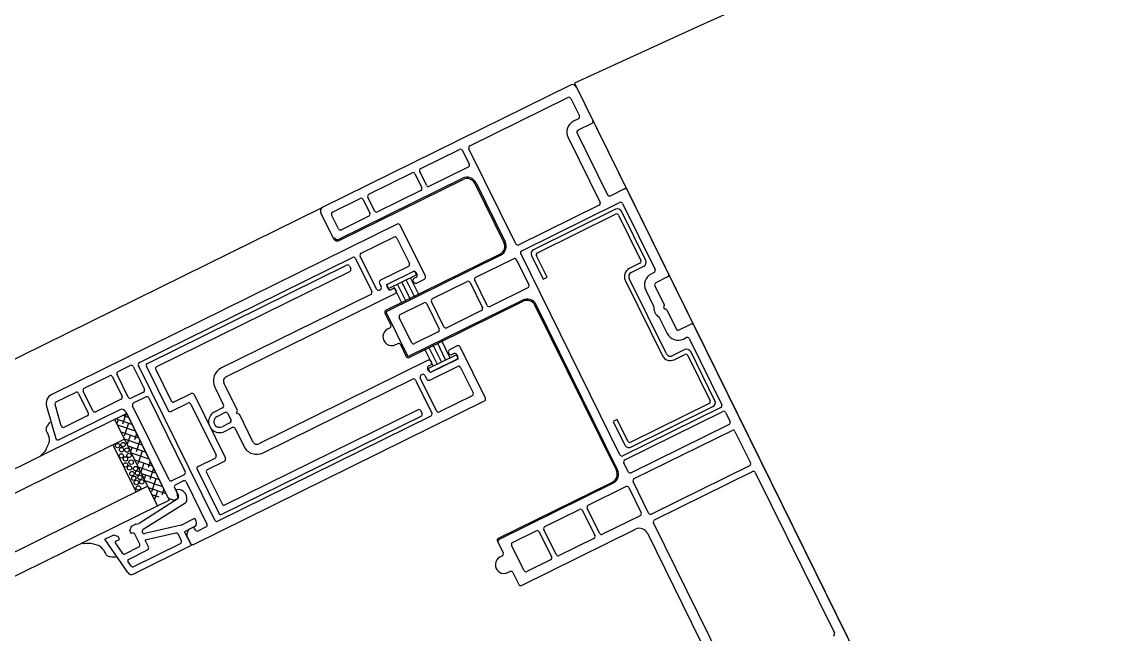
# Model space of a CAD drawing. Header units: millimetres. Extents: x -27104 to 125781, y -3376 to 46996.
# Drawn here: x 55994.857 to 55999.686, y 19020.095 to 19022.831 of the extents above; entities that cross this region are included whole.
import ezdxf

# ---------------------------------------------------------------- set-up
doc = ezdxf.new("R2010")
doc.units = ezdxf.units.MM
doc.header["$LTSCALE"] = 100
doc.header["$MEASUREMENT"] = 0
doc.layers.get('0').update_dxf_attribs({"linetype": 'CONTINUOUS'})
for name, color, linetype in [('ELE9', 9, 'CONTINUOUS'), ('WIN', 4, 'CONTINUOUS'), ('WIN-G', 252, 'CONTINUOUS'), ('WIN2', 5, 'CONTINUOUS')]:
    doc.layers.add(name, color=color, linetype=linetype)

# ---------------------------------------------------------------- blocks, each defined once
blk = doc.blocks.new('A$C37502152')
at = {"ltscale": 1000}
blk.add_wipeout([(1400, 246), (0, 246), (0, 0), (1400, 0)], dxfattribs=at)
at = {"layer": 'WIN', "ltscale": 1000}
blk.add_line((0, 0), (0, 246), dxfattribs=at)
at = {"layer": 'WIN-G'}
for p, q in [((3.3, 79.2), (3.3, 66.7)), ((25.2, 80.2), (4.3, 80.2)), ((4.8, 79.2), (24.7, 79.2)), ((26.2, 73.2), (26.2, 79.2)), ((4.3, 67.2), (4.3, 78.7)), ((25.2, 78.7), (25.2, 73.2)), ((25.2, 73.2), (26.2, 73.2)), ((7.5, 66.7), (4.8, 66.7)), ((4.3, 65.7), (7.5, 65.7)), ((8.5, 64.7), (8.5, 45.5)), ((9.5, 45.5), (9.5, 64.7)), ((64.5, 52.2), (64.5, 51.6)), ((115.7, 52.7), (65, 52.7)), ((116.2, 41), (116.2, 52.2)), ((114.1, 51.1), (65, 51.1)), ((114.6, 42.6), (114.6, 50.6)), ((141.59, 50.81), (142.39, 50.41)), ((142.39, 50.41), (142.42, 50.4)), ((142.42, 50.4), (142.8, 50.18)), ((142.8, 50.18), (142.97, 50.05)), ((142.97, 50.05), (143.13, 49.9)), ((143.13, 49.9), (143.31, 49.66)), ((143.31, 49.66), (143.38, 49.53)), ((143.38, 49.53), (143.42, 49.39)), ((143.42, 49.39), (143.44, 49.24)), ((143.44, 49.08), (143.42, 48.77)), ((143.42, 48.77), (143.42, 48.5)), ((143.42, 48.5), (143.45, 48.24)), ((143.44, 49.24), (143.44, 49.08)), ((143.45, 48.24), (143.55, 47.72)), ((143.55, 47.72), (143.69, 47.24)), ((143.69, 47.24), (143.8, 47.01)), ((143.8, 47.01), (143.92, 46.8)), ((7.5, 44.5), (4.3, 44.5)), ((128, 44.5), (125, 44.5)), ((125, 22.5), (125, 44.5)), ((127.38, 44.5), (717.15, 44.5)), ((128, 44.5), (128, 22.5)), ((143.92, 46.8), (144.09, 46.6)), ((144.09, 46.6), (144.29, 46.42)), ((144.29, 46.42), (144.72, 46.09)), ((144.72, 46.09), (145.21, 45.67)), ((145.21, 45.67), (145.46, 45.47)), ((145.46, 45.47), (145.72, 45.29)), ((145.72, 45.29), (146.01, 45.14)), ((146.01, 45.14), (146.31, 45.01)), ((146.31, 45.01), (146.93, 44.79)), ((146.93, 44.79), (147.27, 44.5)), ((3.3, 43.5), (3.3, 31)), ((4.3, 31.5), (4.3, 43)), ((4.8, 43.5), (7.5, 43.5)), ((114.1, 42.1), (109.8, 42.1)), ((125, 42.9), (128, 39.9)), ((125, 41.73), (126.03, 42.76)), ((126.47, 41.43), (127.94, 42.9)), ((126.77, 42.9), (128, 41.67)), ((109.3, 25.4), (109.3, 41.6)), ((110.9, 27), (110.9, 40)), ((115.7, 40.5), (111.4, 40.5)), ((125, 41.13), (128, 38.13)), ((125, 39.96), (125.14, 40.11)), ((125.59, 38.78), (127.8, 40.99)), ((128, 39.5), (717.15, 39.5)), ((131, 27.5), (131, 39.5)), ((125, 39.36), (128, 36.36)), ((125, 36.43), (126.91, 38.34)), ((125, 37.6), (128, 34.6)), ((127.35, 37.01), (128, 37.66)), ((26.2, 37), (25.2, 37)), ((25.2, 37), (25.2, 31.5)), ((26.2, 31), (26.2, 37)), ((125, 35.83), (128, 32.83)), ((125, 34.66), (126.03, 35.69)), ((126.47, 34.36), (128, 35.89)), ((125, 34.06), (128, 31.06)), ((125, 32.89), (125.14, 33.03)), ((125, 32.29), (128, 29.29)), ((125.59, 31.71), (127.8, 33.92)), ((4.3, 30), (25.2, 30)), ((24.7, 31), (4.8, 31)), ((125, 29.36), (126.91, 31.27)), ((125, 30.52), (128, 27.52)), ((127.35, 29.94), (128, 30.59)), ((125, 28.76), (128, 25.76)), ((125, 27.59), (126.03, 28.61)), ((126.47, 27.29), (128, 28.82)), ((128, 27.5), (717.15, 27.5)), ((114.1, 24.9), (109.8, 24.9)), ((115.7, 26.5), (111.4, 26.5)), ((116.2, 14.8), (116.2, 26)), ((125, 26.99), (128, 23.99)), ((125, 25.82), (125.14, 25.96)), ((125, 25.22), (127.72, 22.5)), ((125.59, 24.64), (127.8, 26.85)), ((114.6, 16.4), (114.6, 24.4)), ((125, 23.45), (125.95, 22.5)), ((125, 22.5), (128, 22.5)), ((125.22, 22.5), (126.91, 24.2)), ((127.35, 22.87), (128, 23.52)), ((127.38, 22.5), (717.15, 22.5)), ((146.06, 22.16), (146.68, 22.38)), ((146.68, 22.38), (147.02, 22.5)), ((143.3, 19.45), (143.44, 19.93)), ((143.44, 19.93), (143.55, 20.16)), ((143.55, 20.16), (143.67, 20.37)), ((143.67, 20.37), (143.85, 20.57)), ((143.85, 20.57), (144.04, 20.75)), ((144.04, 20.75), (144.47, 21.08)), ((144.47, 21.08), (144.96, 21.5)), ((144.96, 21.5), (145.21, 21.7)), ((145.21, 21.7), (145.47, 21.88)), ((145.47, 21.88), (145.76, 22.03)), ((145.76, 22.03), (146.06, 22.16)), ((142.88, 17.27), (143.06, 17.51)), ((143.06, 17.51), (143.13, 17.64)), ((143.13, 17.64), (143.17, 17.77)), ((143.17, 18.67), (143.2, 18.93)), ((143.17, 18.4), (143.17, 18.67)), ((143.2, 18.08), (143.17, 18.4)), ((143.17, 17.77), (143.2, 17.93)), ((143.2, 18.93), (143.3, 19.45)), ((143.2, 17.93), (143.2, 18.08)), ((64.5, 14.8), (64.5, 15.4)), ((114.1, 15.9), (65, 15.9)), ((141.58, 16.48), (142.14, 16.75)), ((142.14, 16.75), (142.17, 16.77)), ((142.17, 16.77), (142.55, 16.99)), ((142.55, 16.99), (142.72, 17.12)), ((142.72, 17.12), (142.88, 17.27)), ((115.7, 14.3), (65, 14.3)), ((1336, 0), (64, 0))]:
    blk.add_line(p, q, dxfattribs=at)
for centre in [(128.72, 36.89), (128.8, 37.97), (129.97, 37.56), (130.11, 38.88), (128.72, 34.64), (128.8, 35.73), (129.97, 35.31), (130.07, 36.42), (128.97, 32.88), (129.81, 31.63), (129.89, 33.89), (130.39, 32.88), (128.6, 29.98), (128.72, 31.29), (129.66, 29.36), (130.37, 30.6), (128.87, 28.47), (130.07, 28.12)]:
    blk.add_circle(centre, 0.5, dxfattribs=at)
for centre, radius, start, end in [((4.3, 79.2), 1, 90, 180), ((4.8, 78.7), 0.5, 90, 180), ((24.7, 78.7), 0.5, 0, 90), ((25.2, 79.2), 1, 0, 90), ((4.3, 66.7), 1, 180, 270), ((4.8, 67.2), 0.5, 180, 270), ((7.5, 64.7), 2, 0, 90), ((7.5, 64.7), 1, 0, 90), ((65, 52.2), 0.5, 90, 180), ((115.7, 52.2), 0.5, 0, 90), ((65, 51.6), 0.5, 180, 270), ((114.1, 50.6), 0.5, 0, 90), ((4.3, 43.5), 1, 90, 180), ((7.5, 45.5), 2, 270, 0), ((7.5, 45.5), 1, 270, 0), ((4.8, 43), 0.5, 90, 180), ((109.8, 41.6), 0.5, 90, 180), ((114.1, 42.6), 0.5, 270, 0), ((111.4, 40), 0.5, 90, 180), ((115.7, 41), 0.5, 270, 0), ((4.3, 31), 1, 180, 270), ((4.8, 31.5), 0.5, 180, 270), ((24.7, 31.5), 0.5, 270, 0), ((25.2, 31), 1, 270, 0), ((109.8, 25.4), 0.5, 180, 270), ((111.4, 27), 0.5, 180, 270), ((114.1, 24.4), 0.5, 0, 90), ((115.7, 26), 0.5, 0, 90), ((65, 15.4), 0.5, 90, 180), ((114.1, 16.4), 0.5, 270, 0), ((65, 14.8), 0.5, 180, 270), ((115.7, 14.8), 0.5, 270, 0)]:
    blk.add_arc(centre, radius, start, end, dxfattribs=at)
at = {"layer": 'WIN2'}
for p, q in [((0, 61.6), (0, 159.8)), ((2.3, 98), (2.3, 138.8)), ((28.2, 138.8), (28.2, 98)), ((30.5, 99.5), (30.5, 140.5)), ((27.7, 97.5), (2.8, 97.5)), ((61.5, 97.5), (32.5, 97.5)), ((62, 94), (62, 97)), ((2.3, 87.5), (2.3, 95.5)), ((2.8, 96), (27.7, 96)), ((28.2, 95.5), (28.2, 87.5)), ((29.7, 88.3), (29.7, 94.7)), ((30.2, 95.2), (39.8, 95.2)), ((40.3, 94.7), (40.3, 88.3)), ((41.5, 88.3), (41.5, 94.7)), ((42, 95.2), (50.8, 95.2)), ((51.3, 94.7), (51.3, 88.3)), ((52.5, 88.3), (52.5, 94.7)), ((53, 95.2), (59, 95.2)), ((59.5, 94.7), (59.5, 88.3)), ((63, 93.5), (62.5, 93.5)), ((62, 86), (62, 89)), ((63, 89.5), (62.5, 89.5)), ((27.7, 87), (2.8, 87)), ((39.8, 87.8), (30.2, 87.8)), ((50.8, 87.8), (42, 87.8)), ((59, 87.8), (53, 87.8)), ((2.3, 82.7), (2.3, 85)), ((2.8, 85.5), (27.7, 85.5)), ((28.2, 85), (28.2, 82.7)), ((61.5, 85.8), (32.5, 85.8)), ((61.5, 85.8), (32.5, 85.8)), ((61.5, 85.5), (32.5, 85.5)), ((62, 86), (61.7, 86)), ((62, 86), (61.7, 86)), ((27.7, 82.2), (2.8, 82.2)), ((30.2, 83.5), (30.2, 41.5)), ((30.2, 83.5), (30.2, 41.5)), ((30.5, 83.5), (30.5, 41.5)), ((2.3, 63.9), (2.3, 80.7)), ((2.8, 81.2), (27.7, 81.2)), ((28.2, 80.7), (28.2, 29.5)), ((3.5, 63.4), (2.8, 63.4)), ((3.5, 61.1), (0.5, 61.1)), ((4, 55.72), (4, 60.6)), ((6.3, 56.53), (6.3, 60.6)), ((4, 49.6), (4, 54.48)), ((4.29, 55.31), (4.09, 55.51)), ((4.29, 54.89), (4.09, 54.69)), ((50, 55.5), (50, 42.5)), ((124.5, 56), (50.5, 56)), ((139.84, 56), (124.99, 56)), ((124.99, 56), (125.11, 52.5)), ((125, 53.61), (125, 55.5)), ((139.14, 54.5), (127.11, 54.5)), ((140.83, 55.13), (142.11, 46)), ((6.3, 49.6), (6.3, 53.67)), ((52, 46.7), (52, 53.2)), ((52.5, 53.7), (60.8, 53.7)), ((61.3, 53.2), (61.3, 44.8)), ((62.5, 44.8), (62.5, 53.2)), ((63, 53.7), (117.2, 53.7)), ((117.7, 53.2), (117.7, 13.8)), ((119.7, 42.5), (119.7, 53.2)), ((122.2, 53.7), (120.2, 53.7)), ((122.61, 52.5), (125.11, 52.5)), ((122.7, 52.9), (122.7, 53.2)), ((123.79, 52.4), (123.2, 52.4)), ((124.15, 52.55), (124.86, 53.25)), ((126.61, 54), (126.61, 52.39)), ((127, 51.9), (133.98, 50.28)), ((133.98, 52), (133.98, 50.28)), ((139.34, 52.5), (134.48, 52.5)), ((139.44, 54.24), (139.64, 52.84)), ((121.61, 51.5), (121.61, 50.8)), ((125.11, 50.8), (121.61, 50.8)), ((125.11, 50.8), (133.4, 48.88)), ((135.48, 50.5), (135.48, 48)), ((139.64, 51), (135.98, 51)), ((139.93, 50.74), (140.34, 47.84)), ((0, 27.2), (0, 48.6)), ((0.5, 49.1), (3.5, 49.1)), ((121.91, 46.69), (133.34, 47.9)), ((136.18, 47.5), (135.98, 47.5)), ((136.18, 47.5), (136.18, 46.8)), ((140.04, 47.5), (139.18, 47.5)), ((139.18, 47.5), (139.18, 46.8)), ((2.3, 29.5), (2.3, 46.3)), ((2.8, 46.8), (3.5, 46.8)), ((51.65, 43.7), (51.65, 44.7)), ((58.75, 44.7), (51.65, 44.7)), ((52, 44.7), (58.4, 44.7)), ((59.6, 46.2), (52.5, 46.2)), ((58.75, 43.7), (58.75, 44.7)), ((60.1, 44.8), (60.1, 45.7)), ((123.01, 45.1), (122.48, 43.1)), ((122.7, 42.5), (122.7, 44.5)), ((123.01, 45.1), (133.54, 46.21)), ((124, 45), (123.2, 45)), ((125, 44), (124, 45)), ((134.19, 46.05), (133.54, 46.21)), ((135.38, 46), (134.36, 46)), ((136.18, 46.8), (135.38, 46)), ((139.18, 46.8), (139.98, 46)), ((142.11, 46), (139.98, 46)), ((50.5, 42), (52.5, 42)), ((51.5, 43.7), (51.5, 44.2)), ((58.75, 43.7), (51.65, 43.7)), ((52.5, 43.2), (52, 43.2)), ((53, 42.5), (53, 42.7)), ((53.2, 39.1), (53.2, 43.7)), ((54.3, 39.1), (54.3, 43.7)), ((55.4, 39.1), (55.4, 43.7)), ((56.5, 39.1), (56.5, 43.7)), ((57.4, 42.7), (57.4, 42.5)), ((57.5, 39.1), (57.5, 43.7)), ((58.4, 43.2), (57.9, 43.2)), ((57.9, 42), (101, 42)), ((58.9, 44.2), (58.9, 43.7)), ((60.8, 44.3), (60.6, 44.3)), ((101, 44.3), (63, 44.3)), ((122.2, 42), (120.2, 42)), ((125, 22), (125, 44)), ((61.5, 39.5), (32.5, 39.5)), ((102, 41), (102, 34)), ((104.3, 36.5), (104.3, 41)), ((118.9, 21.5), (118.9, 40.3)), ((119.4, 40.8), (122.5, 40.8)), ((123, 40.3), (123, 21.5)), ((30.2, 37.2), (39.8, 37.2)), ((61.5, 39.2), (32.5, 39.2)), ((61.5, 39.2), (32.5, 39.2)), ((42, 37.2), (50.8, 37.2)), ((53, 37.2), (59, 37.2)), ((61.7, 28), (61.7, 39)), ((61.7, 28), (61.7, 39)), ((62, 36), (62, 39)), ((29.7, 30.3), (29.7, 36.7)), ((40.3, 36.7), (40.3, 30.3)), ((41.5, 30.3), (41.5, 36.7)), ((51.3, 36.7), (51.3, 30.3)), ((52.5, 30.3), (52.5, 36.7)), ((59.5, 36.7), (59.5, 30.3)), ((63, 35.5), (62.5, 35.5)), ((106.8, 36), (104.8, 36)), ((104.8, 34.8), (106.8, 34.8)), ((102.5, 33.5), (102, 34)), ((102.5, 33.5), (102, 33)), ((102, 33), (102, 26)), ((104.3, 32.7), (104.3, 34.3)), ((106.8, 32.2), (104.8, 32.2)), ((39.8, 29.8), (30.2, 29.8)), ((50.8, 29.8), (42, 29.8)), ((59, 29.8), (53, 29.8)), ((62, 28), (62, 31)), ((63, 31.5), (62.5, 31.5)), ((104.3, 26), (104.3, 30.5)), ((104.8, 31), (106.8, 31)), ((27.7, 29), (2.8, 29)), ((7.3, 27.5), (27.7, 27.5)), ((61.5, 27.8), (32.5, 27.8)), ((61.5, 27.8), (32.5, 27.8)), ((61.5, 27.5), (32.5, 27.5)), ((53.2, 27.9), (53.2, 23.3)), ((54.3, 27.9), (54.3, 23.3)), ((55.4, 27.9), (55.4, 23.3)), ((56.5, 27.9), (56.5, 23.3)), ((57.5, 27.9), (57.5, 23.3)), ((4, 26.7), (0.5, 26.7)), ((4.5, 10.5), (4.5, 26.2)), ((6.8, 10.5), (6.8, 27)), ((28.2, 27), (28.2, 2.8)), ((30.2, 10.5), (30.2, 25.5)), ((30.2, 10.5), (30.2, 25.5)), ((30.5, 10.5), (30.5, 25.5)), ((52.5, 25), (50.5, 25)), ((101, 25), (57.9, 25)), ((50, 24.5), (50, 11.5)), ((51.5, 22.8), (51.5, 23.3)), ((51.65, 23.3), (51.65, 22.3)), ((58.75, 23.3), (51.65, 23.3)), ((58.75, 22.3), (51.65, 22.3)), ((52, 23.8), (52.5, 23.8)), ((58.4, 22.3), (52, 22.3)), ((53, 24.3), (53, 24.5)), ((57.4, 24.5), (57.4, 24.3)), ((57.9, 23.8), (58.4, 23.8)), ((58.75, 23.3), (58.75, 22.3)), ((58.9, 23.3), (58.9, 22.8)), ((60.6, 22.7), (60.8, 22.7)), ((63, 22.7), (101, 22.7)), ((52, 13.8), (52, 20.3)), ((52.5, 20.8), (59.6, 20.8)), ((60.1, 21.3), (60.1, 22.2)), ((61.3, 22.2), (61.3, 13.8)), ((62.5, 13.8), (62.5, 22.2)), ((122.5, 21), (119.4, 21)), ((119.4, 19.8), (122.5, 19.8)), ((126, 21), (141.5, 21)), ((140.67, 12.9), (141.99, 20.41)), ((118.9, 13.5), (118.9, 19.3)), ((123, 19.3), (123, 13.5)), ((124.2, 13.5), (124.2, 18.5)), ((124.7, 19), (131.1, 19)), ((131.6, 18.5), (131.6, 13.5)), ((132.8, 13.5), (132.8, 18.5)), ((133.3, 19), (139.12, 19)), ((139.61, 18.41), (138.73, 13.41)), ((60.8, 13.3), (52.5, 13.3)), ((117.2, 13.3), (63, 13.3)), ((122.5, 13), (119.4, 13)), ((131.1, 13), (124.7, 13)), ((138.24, 13), (133.3, 13)), ((0.5, 10), (4, 10)), ((50.5, 11), (138.4, 11)), ((0, 1), (0, 9.5)), ((2.8, 7.7), (4, 7.7)), ((30.5, 9.5), (30.5, 9.5)), ((30.5, 9.5), (30.5, 9.5)), ((64, 8.5), (32.5, 8.5)), ((64, 8.2), (32.5, 8.2)), ((64, 8.2), (32.5, 8.2)), ((65, 7.5), (64.7, 7.5)), ((65, 7.5), (64.7, 7.5)), ((65, 7.5), (65, 1)), ((2.3, 2.8), (2.3, 7.2)), ((29.7, 2.5), (29.7, 6)), ((30.2, 6.5), (40.1, 6.5)), ((40.6, 6), (40.6, 2.5)), ((41.8, 2.5), (41.8, 6)), ((42.3, 6.5), (53.3, 6.5)), ((53.8, 6), (53.8, 2.5)), ((55, 2.5), (55, 6)), ((55.5, 6.5), (62.5, 6.5)), ((63, 6), (63, 2.5)), ((1, 0), (64, 0)), ((27.7, 2.3), (2.8, 2.3)), ((40.1, 2), (30.2, 2)), ((53.3, 2), (42.3, 2)), ((62.5, 2), (55.5, 2))]:
    blk.add_line(p, q, dxfattribs=at)
for centre, radius, start, end in [((2.8, 138.8), 0.5, 90, 180), ((32.5, 99.5), 2, 180, 270), ((2.8, 98), 0.5, 180, 270), ((27.7, 98), 0.5, 270, 0), ((61.5, 97), 0.5, 0, 90), ((2.8, 95.5), 0.5, 90, 180), ((27.7, 95.5), 0.5, 0, 90), ((30.2, 94.7), 0.5, 90, 180), ((39.8, 94.7), 0.5, 0, 90), ((42, 94.7), 0.5, 90, 180), ((50.8, 94.7), 0.5, 0, 90), ((53, 94.7), 0.5, 90, 180), ((59, 94.7), 0.5, 0, 90), ((62.5, 94), 0.5, 180, 270), ((63, 91.5), 2, 270, 90), ((62.5, 89), 0.5, 90, 180), ((2.8, 87.5), 0.5, 180, 270), ((27.7, 87.5), 0.5, 270, 0), ((30.2, 88.3), 0.5, 180, 270), ((39.8, 88.3), 0.5, 270, 0), ((42, 88.3), 0.5, 180, 270), ((50.8, 88.3), 0.5, 270, 0), ((53, 88.3), 0.5, 180, 270), ((59, 88.3), 0.5, 270, 0), ((2.8, 85), 0.5, 90, 180), ((27.7, 85), 0.5, 0, 90), ((32.5, 83.5), 2.3, 90, 180), ((32.5, 83.5), 2.3, 90, 180), ((32.5, 83.5), 2, 90, 180), ((61.5, 86), 0.2, 270, 0), ((61.5, 86), 0.2, 270, 0), ((61.5, 86), 0.5, 270, 0), ((2.8, 82.7), 0.5, 180, 270), ((27.7, 82.7), 0.5, 270, 0), ((2.8, 80.7), 0.5, 90, 180), ((27.7, 80.7), 0.5, 0, 90), ((2.8, 63.9), 0.5, 180, 270), ((3.5, 60.6), 2.8, 0, 90), ((0.5, 61.6), 0.5, 180, 270), ((3.5, 60.6), 0.5, 0, 90), ((4.3, 55.72), 0.3, 180, 225), ((4.3, 54.48), 0.3, 135, 180), ((4.08, 55.1), 0.3, 315, 45), ((6.6, 56.53), 0.3, 180, 209.4907), ((4.08, 55.1), 2.6, 330.5093, 29.4907), ((50.5, 55.5), 0.5, 90, 180), ((124.5, 55.5), 0.5, 0, 90), ((127.11, 54), 0.5, 90, 180), ((139.14, 54.2), 0.3, 7.4356, 90.1302), ((139.84, 55), 1, 7.6518, 90), ((6.6, 53.67), 0.3, 150.5093, 180), ((52.5, 53.2), 0.5, 90, 180), ((60.8, 53.2), 0.5, 0, 90), ((63, 53.2), 0.5, 90, 180), ((117.2, 53.2), 0.5, 0, 90), ((120.2, 53.2), 0.5, 90, 180), ((122.61, 51.5), 1, 90, 180), ((122.2, 53.2), 0.5, 0, 90), ((123.2, 52.9), 0.5, 180, 270), ((123.79, 52.9), 0.5, 270, 315), ((124.5, 53.61), 0.5, 315, 0), ((127.11, 52.39), 0.5, 180, 256.9391), ((134.48, 52), 0.5, 90, 180), ((139.34, 52.8), 0.3, 269.8698, 8.3768), ((3.5, 49.6), 0.5, 270, 0), ((3.5, 49.6), 2.8, 270, 0), ((135.98, 50.5), 0.5, 90, 180), ((139.64, 50.7), 0.3, 7.6235, 90.1302), ((0.5, 48.6), 0.5, 90, 180), ((133.28, 48.39), 0.5, 276, 76.9391), ((135.98, 48), 0.5, 180, 270), ((140.04, 47.8), 0.3, 269.8698, 8.3917), ((2.8, 46.3), 0.5, 90, 180), ((52, 44.2), 0.5, 90, 180), ((52.5, 46.7), 0.5, 180, 270), ((58.4, 44.2), 0.5, 0, 90), ((59.6, 45.7), 0.5, 0, 90), ((60.6, 44.8), 0.5, 180, 270), ((60.8, 44.8), 0.5, 270, 0), ((63, 44.8), 0.5, 180, 270), ((123.01, 45.03), 2, 123.609, 254.4966), ((123.2, 44.5), 0.5, 90, 180), ((134.36, 46.3), 0.3, 236.8254, 270), ((50.5, 42.5), 0.5, 180, 270), ((52, 43.7), 0.5, 180, 270), ((52.5, 42.7), 0.5, 0, 90), ((52.5, 42.5), 0.5, 270, 0), ((57.9, 42.7), 0.5, 90, 180), ((57.9, 42.5), 0.5, 180, 270), ((58.4, 43.7), 0.5, 270, 0), ((101, 41), 3.3, 0, 90), ((101, 41), 1, 0, 90), ((120.2, 42.5), 0.5, 180, 270), ((122.2, 42.5), 0.5, 270, 0), ((32.5, 41.5), 2.3, 180, 270), ((32.5, 41.5), 2.3, 180, 270), ((32.5, 41.5), 2, 180, 270), ((61.5, 39), 0.5, 0, 90), ((119.4, 40.3), 0.5, 90, 180), ((122.5, 40.3), 0.5, 0, 90), ((30.2, 36.7), 0.5, 90, 180), ((39.8, 36.7), 0.5, 0, 90), ((42, 36.7), 0.5, 90, 180), ((50.8, 36.7), 0.5, 0, 90), ((53, 36.7), 0.5, 90, 180), ((59, 36.7), 0.5, 0, 90), ((61.5, 39), 0.2, 0, 90), ((61.5, 39), 0.2, 0, 90), ((62.5, 36), 0.5, 180, 270), ((63, 33.5), 2, 270, 90), ((104.8, 36.5), 0.5, 180, 270), ((104.8, 34.3), 0.5, 90, 180.0048), ((106.8, 33.5), 2.5, 270, 90), ((106.8, 33.5), 1.3, 269.9984, 90.0016), ((104.8, 32.7), 0.5, 180, 270), ((30.2, 30.3), 0.5, 180, 270), ((39.8, 30.3), 0.5, 270, 0), ((42, 30.3), 0.5, 180, 270), ((50.8, 30.3), 0.5, 270, 0), ((53, 30.3), 0.5, 180, 270), ((59, 30.3), 0.5, 270, 0), ((62.5, 31), 0.5, 90, 180), ((104.8, 30.5), 0.5, 90, 180), ((0.5, 27.2), 0.5, 180, 270), ((2.8, 29.5), 0.5, 180, 270), ((7.3, 27), 0.5, 90, 180), ((27.7, 29.5), 0.5, 270, 0), ((27.7, 27), 0.5, 0, 90), ((32.5, 25.5), 2.3, 90, 180), ((32.5, 25.5), 2.3, 90, 180), ((32.5, 25.5), 2, 90, 180), ((61.5, 28), 0.2, 270, 0), ((61.5, 28), 0.2, 270, 0), ((61.5, 28), 0.5, 270, 0), ((4, 26.2), 0.5, 0, 90), ((50.5, 24.5), 0.5, 90, 180), ((52.5, 24.5), 0.5, 0, 90), ((57.9, 24.5), 0.5, 90, 180), ((101, 26), 1, 270, 0), ((101, 26), 3.3, 270, 0), ((52, 23.3), 0.5, 90, 180), ((52, 22.8), 0.5, 180, 270), ((52.5, 24.3), 0.5, 270, 0), ((57.9, 24.3), 0.5, 180, 270), ((58.4, 23.3), 0.5, 0, 90), ((58.4, 22.8), 0.5, 270, 0), ((60.6, 22.2), 0.5, 90, 180), ((60.8, 22.2), 0.5, 0, 90), ((63, 22.2), 0.5, 90, 180), ((52.5, 20.3), 0.5, 90, 180), ((59.6, 21.3), 0.5, 270, 0), ((119.4, 21.5), 0.5, 180, 270), ((119.4, 19.3), 0.5, 90, 180), ((122.5, 21.5), 0.5, 270, 0), ((122.5, 19.3), 0.5, 0, 90), ((126, 22), 1, 180, 270), ((141.5, 20.5), 0.5, 350, 90), ((124.7, 18.5), 0.5, 90, 180), ((131.1, 18.5), 0.5, 0, 90), ((133.3, 18.5), 0.5, 90, 180), ((139.12, 18.5), 0.5, 350, 90), ((52.5, 13.8), 0.5, 180, 270), ((60.8, 13.8), 0.5, 270, 0), ((63, 13.8), 0.5, 180, 270), ((117.2, 13.8), 0.5, 270, 0), ((119.4, 13.5), 0.5, 180, 270), ((122.5, 13.5), 0.5, 270, 0), ((124.7, 13.5), 0.5, 180, 270), ((131.1, 13.5), 0.5, 270, 0), ((133.3, 13.5), 0.5, 180, 270), ((138.24, 13.5), 0.5, 270, 350), ((138.4, 13.3), 2.3, 270, 350), ((0.5, 9.5), 0.5, 90, 180), ((4, 10.5), 0.5, 270, 0), ((4, 10.5), 2.8, 270, 0), ((32.5, 10.5), 2.3, 180, 270), ((32.5, 10.5), 2.3, 180, 270), ((32.5, 10.5), 2, 180, 270), ((50.5, 11.5), 0.5, 180, 270), ((2.8, 7.2), 0.5, 90, 180), ((64, 7.5), 1, 0, 90), ((64, 7.5), 0.7, 0, 90), ((64, 7.5), 0.7, 0, 90), ((30.2, 6), 0.5, 90, 180), ((40.1, 6), 0.5, 0, 90), ((42.3, 6), 0.5, 90, 180), ((53.3, 6), 0.5, 0, 90), ((55.5, 6), 0.5, 90, 180), ((62.5, 6), 0.5, 0, 90), ((2.8, 2.8), 0.5, 180, 270), ((27.7, 2.8), 0.5, 270, 0), ((30.2, 2.5), 0.5, 180, 270), ((40.1, 2.5), 0.5, 270, 0), ((42.3, 2.5), 0.5, 180, 270), ((53.3, 2.5), 0.5, 270, 0), ((55.5, 2.5), 0.5, 180, 270), ((62.5, 2.5), 0.5, 270, 0), ((1, 1), 1, 180, 270), ((64, 1), 1, 270, 0)]:
    blk.add_arc(centre, radius, start, end, dxfattribs=at)
blk = doc.blocks.new('ggtyu')
at = {"layer": 'ELE9', "color": 253, "ltscale": 0.1}
blk.add_arc((56000.6463, 18764.3385), 463.9636, 95.493094, 114.551109, dxfattribs=at)
at = {"layer": 'ELE9', "color": 253, "ltscale": 0.1, "xscale": 0.01956378461538461, "yscale": 0.01956378461538461, "zscale": 0.01956378461538461, "rotation": 206.2426701421541}
blk.add_blockref('A$C37502152', (55807.8672, 19186.3557), dxfattribs=at)
at = {"layer": 'ELE9', "color": 253, "ltscale": 0.1}
blk.add_lwpolyline([(55807.8673, 19186.3556), (55810.4616, 19181.0882)], dxfattribs=at)

msp = doc.modelspace()

# ---------------------------------------------------------------- block references
msp.add_blockref('ggtyu', (189.4577, -163.799))

doc.saveas('drawing.dxf')
